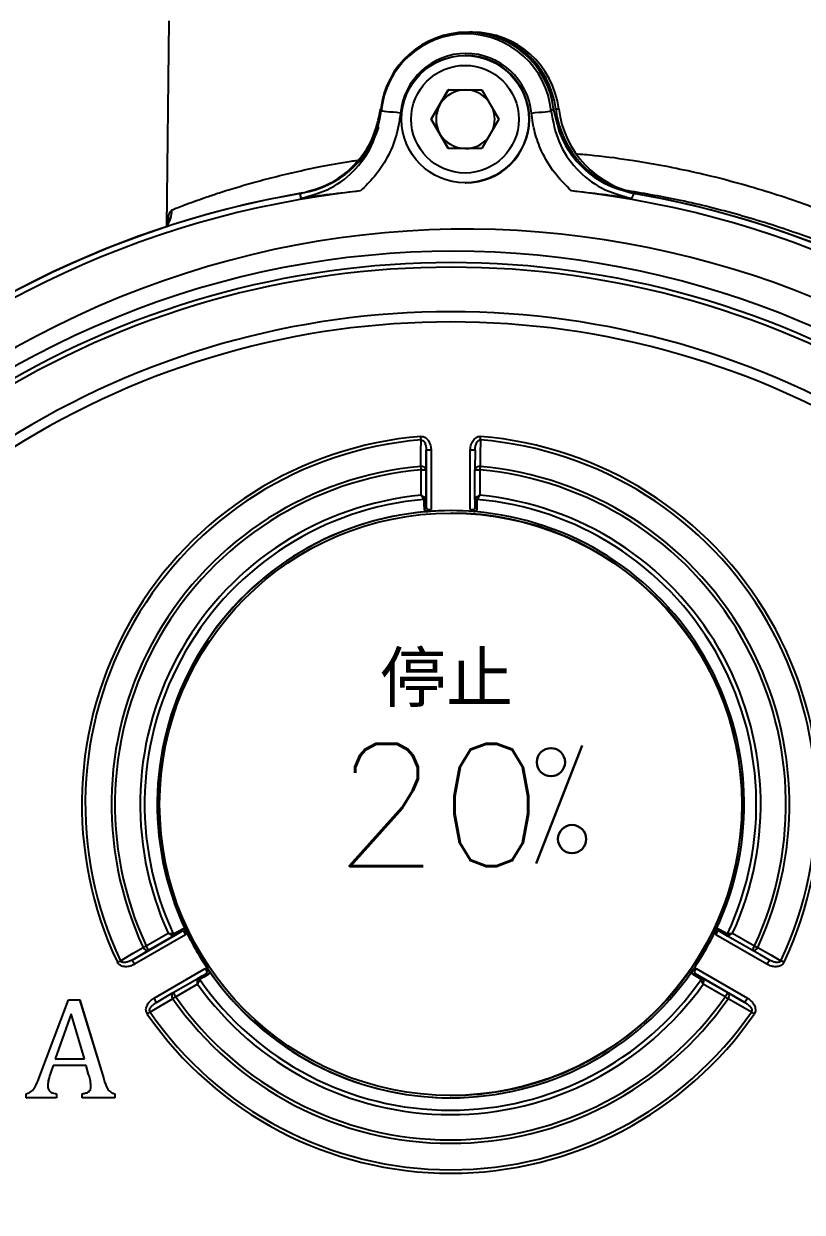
# Model space of a CAD drawing. Header units: millimetres. Extents: x 2312 to 3992, y 755 to 1943.
# Drawn here: x 2844.2 to 2915.8, y 1665 to 1774.3 of the extents above; entities that cross this region are included whole.
import ezdxf

# ---------------------------------------------------------------- set-up
doc = ezdxf.new("R2010")
doc.units = ezdxf.units.MM
doc.layers.add('DIM', color=4, linetype='Continuous', lineweight=13)
doc.layers.add('标注', color=3, linetype='Continuous', lineweight=13)
doc.styles.add('01', font='txt.shx')
doc.styles.add('SLDTEXTSTYLE1', font='txt.shx', dxfattribs={"width": 0.7, "bigfont": 'gbcbig.shx'})
doc.dimstyles.new('SLDDIMSTYLE12$0', dxfattribs={"dimtxt": 12, "dimasz": 10, "dimexe": 0, "dimexo": 0.0625, "dimgap": 0.875, "dimtad": 1, "dimdec": 1, "dimlfac": 1.8, "dimrnd": 1e-09, "dimzin": 12, "dimdsep": 46, "dimtxsty": 'SLDTEXTSTYLE1', "dimcen": 0.09, "dimdle": 8.16, "dimclrd": 3, "dimclre": 3, "dimadec": 0, "dimazin": 3, "dimtfac": 1, "dimtdec": 1, "dimtofl": 0, "dimtmove": 0, "dimatfit": 3, "dimfxl": 0, "dimfrac": 2, "dimtolj": 1, "dimlwd": 5, "dimlwe": 5, "dimarcsym": 0})

# ---------------------------------------------------------------- blocks, each defined once
blk = doc.blocks.new('*D45')
at = {"layer": 'Defpoints', "color": 0, "transparency": 16777216}
for p in [(2923.81, 1855.64), (2923.81, 1839.67), (2684.6, 1694.13)]:
    blk.add_point(p, dxfattribs=at)
at = {"layer": '标注', "color": 3, "lineweight": 5, "transparency": 16777216}
blk.add_line((2684.6, 1694.2), (2684.6, 1855.64), dxfattribs=at)
at = {"layer": '标注', "color": 3, "linetype": 'Continuous', "lineweight": 5, "transparency": 16777216}
for p, q in [((2694.6, 1855.64), (2913.81, 1855.64)), ((2923.81, 1839.74), (2923.81, 1855.64))]:
    blk.add_line(p, q, dxfattribs=at)
at = {"layer": '标注', "color": 3, "transparency": 16777216}
for points in [[(2694.6, 1857.31), (2694.6, 1853.97), (2684.6, 1855.64)], [(2913.81, 1857.31), (2913.81, 1853.97), (2923.81, 1855.64)]]:
    blk.add_solid(points, dxfattribs=at)
at = {"layer": '标注', "color": 0, "transparency": 16777216, "insert": (2804.2, 1867.94), "char_height": 10, "attachment_point": 5, "style": 'SLDTEXTSTYLE1'}
blk.add_mtext('\\A1;{\\H2.28571x;290}', dxfattribs=at)

msp = doc.modelspace()

# ---------------------------------------------------------------- linework, layer by layer
at = {"color": 7, "linetype": 'Continuous', "lineweight": 25}
for p, q in [((2857.517, 1774.599), (2857.311, 1755.652)), ((2885.457, 1773.54), (2885.179, 1773.54)), ((2884.848, 1771.389), (2884.785, 1771.389)), ((2881.65, 1765.539), (2883.208, 1768.239)), ((2882.465, 1766.889), (2883.244, 1768.239)), ((2883.208, 1768.239), (2886.326, 1768.239)), ((2883.244, 1768.239), (2883.208, 1768.239)), ((2883.244, 1768.239), (2884.803, 1768.239)), ((2884.803, 1768.239), (2886.326, 1768.239)), ((2886.326, 1768.239), (2887.885, 1765.539)), ((2881.685, 1765.539), (2882.465, 1766.889)), ((2893.111, 1766.487), (2893.389, 1766.486)), ((2893.389, 1766.486), (2893.329, 1766.506)), ((2883.208, 1762.839), (2881.65, 1765.539)), ((2881.685, 1765.539), (2881.65, 1765.539)), ((2882.465, 1764.189), (2881.685, 1765.539)), ((2887.885, 1765.539), (2886.326, 1762.839)), ((2883.244, 1762.839), (2882.465, 1764.189)), ((2886.326, 1762.839), (2883.208, 1762.839)), ((2884.767, 1759.689), (2884.829, 1759.689)), ((2900.756, 1758.69), (2900.479, 1758.691)), ((2881.199, 1729.842), (2881.199, 1735.093)), ((2881.654, 1735.093), (2881.654, 1729.662)), ((2885.253, 1729.662), (2885.253, 1735.093)), ((2885.699, 1735.106), (2885.681, 1733.291)), ((2880.727, 1730.959), (2880.727, 1733.287)), ((2881.181, 1733.287), (2881.181, 1730.684)), ((2885.681, 1730.684), (2885.681, 1733.287)), ((2886.127, 1733.287), (2886.127, 1730.959)), ((2885.682, 1730.686), (2885.684, 1730.654)), ((2883.532, 1729.316), (2883.496, 1729.316)), ((2885.702, 1729.812), (2885.696, 1729.808)), ((2854.135, 1688.214), (2858.682, 1690.839)), ((2908.186, 1690.854), (2908.192, 1690.857)), ((2859.068, 1690.54), (2854.364, 1687.824)), ((2855.452, 1689.507), (2857.467, 1690.671)), ((2857.935, 1690.418), (2855.681, 1689.117)), ((2912.543, 1687.824), (2907.839, 1690.54)), ((2908.904, 1690.435), (2908.93, 1690.418)), ((2911.181, 1689.117), (2908.927, 1690.418)), ((2909.386, 1690.671), (2911.401, 1689.507)), ((2856.164, 1684.706), (2860.868, 1687.422)), ((2857.931, 1685.22), (2860.185, 1686.521)), ((2860.211, 1686.533), (2860.183, 1686.519)), ((2860.96, 1686.962), (2860.959, 1686.954)), ((2910.513, 1684.317), (2905.966, 1686.942)), ((2906.039, 1687.422), (2910.743, 1684.706)), ((2906.678, 1686.521), (2908.931, 1685.22)), ((2860.167, 1685.994), (2858.152, 1684.83)), ((2908.702, 1684.83), (2906.686, 1685.994)), ((2845.572, 1677.328), (2848.288, 1684.555)), ((2848.288, 1684.555), (2849.319, 1684.555)), ((2849.319, 1684.555), (2851.533, 1677.276)), ((2849.319, 1684.555), (2849.323, 1684.555)), ((2849.323, 1684.555), (2851.538, 1677.276)), ((2848.543, 1683.278), (2847.075, 1679.122)), ((2848.545, 1683.271), (2847.079, 1679.122)), ((2849.766, 1679.122), (2848.543, 1683.278)), ((2847.075, 1679.122), (2849.766, 1679.122)), ((2846.888, 1678.505), (2846.67, 1677.895)), ((2846.67, 1677.895), (2846.674, 1677.895)), ((2846.892, 1678.505), (2846.674, 1677.895)), ((2849.919, 1678.505), (2846.888, 1678.505)), ((2846.888, 1678.505), (2846.892, 1678.505)), ((2849.919, 1678.505), (2846.892, 1678.505)), ((2850.146, 1677.694), (2849.919, 1678.505)), ((2846.386, 1676.674), (2846.391, 1676.674)), ((2851.533, 1677.276), (2851.538, 1677.276)), ((2844.412, 1675.541), (2844.412, 1675.912)), ((2847.193, 1675.541), (2844.412, 1675.541)), ((2844.412, 1675.541), (2844.417, 1675.541)), ((2847.197, 1675.541), (2844.417, 1675.541)), ((2847.193, 1675.912), (2847.193, 1675.541)), ((2847.193, 1675.912), (2847.197, 1675.912)), ((2847.193, 1675.541), (2847.197, 1675.541)), ((2847.197, 1675.912), (2847.197, 1675.541)), ((2849.562, 1675.541), (2849.562, 1675.912)), ((2852.562, 1675.541), (2849.562, 1675.541)), ((2849.562, 1675.541), (2849.566, 1675.541)), ((2852.566, 1675.541), (2849.566, 1675.541)), ((2852.562, 1675.912), (2852.562, 1675.541)), ((2852.562, 1675.912), (2852.566, 1675.912)), ((2852.562, 1675.541), (2852.566, 1675.541)), ((2852.566, 1675.912), (2852.566, 1675.541)), ((2883.411, 1675.766), (2883.447, 1675.766))]:
    msp.add_line(p, q, dxfattribs=at)
at = {"color": 7, "linetype": 'Continuous', "lineweight": 25, "flags": 128}
for points in [[(2878.841, 1766.108), (2878.495, 1766.141), (2878.163, 1766.172), (2877.858, 1766.201), (2877.59, 1766.227), (2877.369, 1766.248), (2877.205, 1766.264), (2877.103, 1766.274), (2877.066, 1766.277)], [(2890.874, 1766.108), (2891.22, 1766.141), (2891.554, 1766.172), (2891.863, 1766.201), (2892.135, 1766.227), (2892.361, 1766.248), (2892.532, 1766.264), (2892.64, 1766.274), (2892.684, 1766.277)], [(2880.7, 1733.603), (2880.715, 1734.973), (2880.727, 1736.049)], [(2886.178, 1736.049), (2886.165, 1734.679), (2886.156, 1733.603)], [(2881.199, 1735.093), (2881.189, 1734.081), (2881.181, 1733.287)], [(2881.654, 1735.093), (2881.566, 1735.093), (2881.481, 1735.093), (2881.403, 1735.093), (2881.334, 1735.093), (2881.277, 1735.093), (2881.235, 1735.093), (2881.209, 1735.093), (2881.199, 1735.093)], [(2885.699, 1735.093), (2885.691, 1735.093), (2885.666, 1735.093), (2885.626, 1735.093), (2885.57, 1735.093), (2885.503, 1735.093), (2885.425, 1735.093), (2885.341, 1735.093), (2885.253, 1735.093)], [(2880.727, 1733.287), (2880.815, 1733.287), (2880.899, 1733.287), (2880.978, 1733.287), (2881.046, 1733.287), (2881.103, 1733.287), (2881.145, 1733.287), (2881.172, 1733.287), (2881.181, 1733.287)], [(2885.681, 1733.287), (2885.689, 1733.287), (2885.714, 1733.287), (2885.754, 1733.287), (2885.81, 1733.287), (2885.877, 1733.287), (2885.955, 1733.287), (2886.039, 1733.287), (2886.127, 1733.287)], [(2881.033, 1729.679), (2881.023, 1730.151), (2881.015, 1730.522)], [(2881.181, 1730.684), (2881.191, 1730.212), (2881.199, 1729.842)], [(2885.699, 1729.842), (2885.689, 1730.314), (2885.681, 1730.684)], [(2885.846, 1730.522), (2885.856, 1730.05), (2885.864, 1729.679)], [(2858.682, 1690.839), (2858.264, 1690.604), (2857.935, 1690.418)], [(2857.992, 1690.643), (2858.41, 1690.879), (2858.739, 1691.064)], [(2908.157, 1691.064), (2908.556, 1690.828), (2908.869, 1690.643)], [(2908.927, 1690.418), (2908.529, 1690.654), (2908.216, 1690.839)], [(2853.072, 1688.148), (2854.244, 1688.834), (2855.165, 1689.372)], [(2855.681, 1689.117), (2854.815, 1688.611), (2854.135, 1688.214)], [(2912.763, 1688.214), (2911.877, 1688.72), (2911.181, 1689.117)], [(2911.691, 1689.372), (2912.89, 1688.687), (2913.832, 1688.148)], [(2860.185, 1686.521), (2860.603, 1686.757), (2860.932, 1686.942)], [(2861.155, 1686.88), (2860.736, 1686.644), (2860.408, 1686.459)], [(2906.453, 1686.459), (2906.055, 1686.695), (2905.742, 1686.88)], [(2905.966, 1686.942), (2906.364, 1686.706), (2906.678, 1686.521)], [(2857.892, 1684.648), (2856.72, 1683.964), (2855.798, 1683.427)], [(2856.385, 1684.317), (2857.251, 1684.823), (2857.931, 1685.22)], [(2908.931, 1685.22), (2909.817, 1684.714), (2910.513, 1684.317)], [(2911.106, 1683.427), (2909.906, 1684.111), (2908.963, 1684.648)]]:
    msp.add_lwpolyline(points, dxfattribs=at)
at = {"color": 7, "linetype": 'Continuous', "lineweight": 25}
for centre, radius in [((2884.776, 1765.539), 5.85), ((2884.767, 1765.539), 4.95), ((2883.453, 1702.541), 26.775)]:
    msp.add_circle(centre, radius, dxfattribs=at)
for centre, radius, start, end in [((2884.965, 1765.539), 8.001, 6.9144, 173.08562), ((2884.875, 1765.539), 7.843, 5.40028, 174.59974), ((2885.167, 1765.539), 8.001, 6.80291, 89.90788), ((2885.444, 1765.538), 8.001, 6.80291, 89.90788), ((2884.857, 1765.539), 6.044, 5.40013, 174.59988), ((2884.838, 1765.539), 5.85, 269.91095, 89.90683), ((2884.803, 1765.539), 2.7, 90.00054, 150.00192), ((2884.803, 1765.539), 2.7, 38.6819, 89.99958), ((2884.803, 1765.539), 2.7, 150.00138, 209.99862), ((2884.803, 1765.539), 2.7, 338.69267, 21.31532), ((2902.048, 1767.553), 9, 186.80338, 259.96074), ((2902.325, 1767.552), 9, 186.80338, 259.96074), ((2868.295, 1767.625), 9, 279.79389, 341.79081), ((2884.803, 1765.539), 2.7, 209.99808, 269.99947), ((2884.803, 1765.539), 2.7, 270.00031, 321.31024), ((2884.86, 1671.041), 88.439, 96.305, 173.69783), ((2884.967, 1671.041), 89.012, 99.79419, 169.96366), ((2884.965, 1671.045), 89.001, 99.91523, 130.90346), ((2884.855, 1671.041), 88.439, 6.30217, 83.69501), ((2884.964, 1671.045), 89.001, 49.09654, 80.0848), ((2884.962, 1671.041), 89.012, 9.79137, 79.96082), ((2855.119, 1757.216), 2.693, 324.09353, 359.76953), ((2884.857, 1671.042), 84.364, 293.33387, 288.10146), ((2883.699, 1671.044), 82.329, 297.88303, 286.45354), ((2883.505, 1671.044), 81.303, 353.64683, 186.35318), ((2883.496, 1671.044), 80.884, 353.64681, 186.3532), ((2883.457, 1671.044), 76.784, 353.328, 186.67202), ((2883.453, 1671.044), 75.854, 353.328, 186.67202), ((2883.455, 1702.541), 33.936, 94.65301, 205.34943), ((2883.454, 1702.541), 33.618, 94.6531, 205.34935), ((2846.801, 1733.589), 34.015, 4.1475, 4.6833), ((2852.24, 1739.109), 34.076, 354.84693, 355.38214), ((2883.451, 1702.541), 33.618, 334.65045, 85.3471), ((2883.452, 1702.541), 33.936, 334.65055, 85.347), ((2883.429, 1702.541), 31.182, 95.02094, 204.9815), ((2880.776, 1733.195), 0.415, 12.71055, 100.51621), ((2914.626, 1736.283), 34.031, 184.51577, 185.05131), ((2886.079, 1733.205), 0.406, 79.11226, 168.35959), ((2920.094, 1730.323), 34.097, 174.4792, 175.01409), ((2883.427, 1702.541), 31.182, 335.01867, 84.97888), ((2883.428, 1702.541), 30.864, 95.02103, 204.98142), ((2883.425, 1702.541), 30.864, 335.01857, 84.97898), ((2883.428, 1702.541), 28.546, 95.42972, 204.57273), ((2883.43, 1702.541), 28.138, 94.97932, 205.02313), ((2880.934, 1730.772), 0.206, 285.22183, 349.75803), ((2881.01, 1730.693), 0.172, 271.53313, 357.01054), ((2885.85, 1730.691), 0.17, 182.38247, 268.55209), ((2885.923, 1730.771), 0.205, 189.96519, 255.05495), ((2883.428, 1702.541), 28.138, 334.97686, 85.02069), ((2883.425, 1702.541), 28.546, 335.42726, 84.57029), ((2883.455, 1702.541), 27, 94.73156, 205.27089), ((2883.481, 1702.541), 27, 90.00224, 269.90665), ((2881.028, 1729.851), 0.171, 271.66036, 357.01787), ((2883.453, 1702.544), 26.997, 85.27054, 94.72947), ((2883.489, 1702.542), 26.774, 359.9984, 89.90766), ((2883.452, 1702.541), 27, 334.7291, 85.26845), ((2885.868, 1729.849), 0.17, 182.37472, 268.4239), ((2883.489, 1702.54), 26.774, 269.91033, 0.00139), ((2858.589, 1690.983), 0.171, 302.95002, 28.47655), ((2883.455, 1702.541), 27, 205.26966, 214.72789), ((2883.452, 1702.541), 27, 325.27211, 334.73034), ((2908.307, 1690.983), 0.17, 151.71336, 237.58317), ((2857.734, 1690.587), 0.207, 310.28589, 14.73869), ((2857.842, 1690.562), 0.171, 302.95777, 28.60363), ((2909.019, 1690.562), 0.17, 151.58505, 237.57583), ((2909.122, 1690.586), 0.205, 164.90321, 230.0722), ((2888.862, 1617.754), 79.15, 114.96791, 115.19738), ((2855.554, 1689.511), 0.413, 199.51463, 287.87969), ((2867.052, 1696.075), 13.33, 209.51693, 211.46086), ((2922.454, 1682.996), 12.828, 149.49708, 151.49722), ((2911.305, 1689.506), 0.408, 252.2435, 340.92493), ((2945.858, 1763.413), 81.544, 245.00435, 245.22876), ((2819.373, 1758.584), 78.083, 295.33577, 295.56838), ((2842.764, 1681.256), 13.33, 29.51693, 31.46086), ((2901.49, 1694.335), 12.828, 329.49708, 331.49722), ((2879.668, 1615.335), 80.429, 64.63612, 64.86363), ((2860.229, 1686.265), 0.206, 45.12004, 109.85581), ((2860.263, 1686.37), 0.17, 31.34968, 117.35039), ((2883.429, 1702.539), 28.136, 214.97494, 325.02507), ((2861.01, 1686.792), 0.17, 31.47725, 117.35836), ((2883.453, 1702.539), 26.998, 214.72711, 325.2729), ((2905.887, 1686.79), 0.171, 62.71589, 148.24854), ((2906.599, 1686.369), 0.171, 62.72302, 148.37638), ((2906.629, 1686.266), 0.205, 70.06286, 134.96131), ((2883.427, 1702.539), 28.544, 215.42535, 324.57466), ((2845.092, 1678.184), 12.85, 28.50544, 30.50205), ((2858.203, 1684.914), 0.409, 131.58716, 220.66525), ((2891.64, 1637.005), 58.384, 125.00057, 125.31177), ((2883.428, 1702.539), 31.179, 215.01663, 324.98338), ((2869.223, 1691.353), 12.85, 208.50544, 210.50205), ((2883.427, 1702.539), 30.861, 215.01665, 324.98336), ((2920.28, 1678.276), 13.305, 148.53637, 150.48401), ((2943.08, 1733.858), 59.879, 234.96175, 235.26723), ((2908.651, 1684.917), 0.413, 319.26681, 47.21958), ((2899.165, 1691.261), 13.305, 328.53637, 330.48401), ((2822.052, 1731.727), 58.921, 304.6327, 304.94106), ((2883.453, 1702.539), 33.934, 214.64857, 325.35145), ((2883.452, 1702.539), 33.616, 214.64859, 325.35142), ((2876.989, 1633.538), 60.439, 55.32996, 55.63262)]:
    msp.add_arc(centre, radius, start, end, dxfattribs=at)
for points, knots in [([(2869.64, 1758.716), (2870.569, 1758.97), (2872.425, 1759.475), (2874.714, 1761.292), (2876.408, 1763.676), (2876.817, 1765.559), (2877.022, 1766.502)], [0, 0, 0, 0, 0.2500466, 0.4994486, 0.7493959, 1, 1, 1, 1]), ([(2869.657, 1758.252), (2870.604, 1758.512), (2872.499, 1759.033), (2874.823, 1760.913), (2876.513, 1763.38), (2876.882, 1765.312), (2877.066, 1766.277)], [0, 0, 0, 0, 0.24969289, 0.49994, 0.7499529, 1, 1, 1, 1]), ([(2877.022, 1766.502), (2877.03, 1766.46), (2877.044, 1766.384), (2877.06, 1766.31), (2877.066, 1766.277)], [0, 0, 0, 0, 0.56, 1, 1, 1, 1]), ([(2892.684, 1766.277), (2892.726, 1766.319), (2892.801, 1766.393), (2892.875, 1766.469), (2892.907, 1766.502)], [0, 0, 0, 0, 0.56, 1, 1, 1, 1]), ([(2892.684, 1766.277), (2892.868, 1765.312), (2893.237, 1763.38), (2894.926, 1760.913), (2897.249, 1759.033), (2899.145, 1758.512), (2900.091, 1758.252)], [0, 0, 0, 0, 0.2500471, 0.50006, 0.7503071, 1, 1, 1, 1]), ([(2892.907, 1766.502), (2893.111, 1765.561), (2893.518, 1763.682), (2895.209, 1761.298), (2897.499, 1759.479), (2899.358, 1758.971), (2900.289, 1758.716)], [0, 0, 0, 0, 0.2500652, 0.4994456, 0.7493864, 1, 1, 1, 1]), ([(2878.841, 1766.108), (2878.72, 1765.343), (2878.479, 1763.818), (2877.577, 1761.851), (2876.466, 1760.203), (2875.588, 1759.365), (2875.147, 1758.945)], [0, 0, 0, 0, 0.2806316, 0.559596, 0.7791291, 1, 1, 1, 1]), ([(2894.567, 1758.945), (2894.014, 1759.487), (2892.911, 1760.567), (2891.833, 1762.443), (2891.134, 1764.304), (2890.961, 1765.506), (2890.874, 1766.108)], [0, 0, 0, 0, 0.2806173, 0.559574, 0.7791194, 1, 1, 1, 1]), ([(2894.896, 1762.373), (2895.487, 1762.325), (2897.255, 1762.179), (2900.951, 1761.669), (2905.978, 1760.728), (2911.715, 1759.214), (2917.417, 1757.315), (2921.115, 1755.705), (2922.966, 1754.899)], [0, 0, 0, 0, 0.0657032, 0.1964248, 0.3986109, 0.5992351, 0.7993462, 1, 1, 1, 1]), ([(2857.812, 1757.205), (2857.96, 1757.265), (2858.262, 1757.388), (2858.939, 1757.649), (2859.775, 1757.957), (2860.752, 1758.303), (2861.877, 1758.686), (2863.253, 1759.124), (2864.94, 1759.623), (2866.905, 1760.151), (2869.075, 1760.685), (2871.533, 1761.197), (2873.471, 1761.563), (2874.677, 1761.733), (2874.87, 1761.76)], [0, 0, 0, 0, 0.0791491, 0.16153129, 0.24716715, 0.32522974, 0.40092453, 0.48683269, 0.58295547, 0.6800906, 0.77701683, 0.87374561, 0.9798023, 1, 1, 1, 1]), ([(2869.657, 1758.252), (2869.653, 1758.338), (2869.646, 1758.493), (2869.642, 1758.648), (2869.64, 1758.716)], [0, 0, 0, 0, 0.55999999, 1, 1, 1, 1]), ([(2875.147, 1758.945), (2874.188, 1758.837), (2872.258, 1758.62), (2870.527, 1758.375), (2869.657, 1758.252)], [0, 0, 0, 0, 0.49755734, 1, 1, 1, 1]), ([(2900.091, 1758.252), (2899.213, 1758.375), (2897.464, 1758.62), (2895.53, 1758.837), (2894.567, 1758.945)], [0, 0, 0, 0, 0.5024427, 1, 1, 1, 1]), ([(2952.565, 1730.06), (2951.766, 1730.937), (2950.199, 1732.657), (2947.754, 1735.088), (2945.313, 1737.35), (2942.878, 1739.444), (2940.084, 1741.682), (2936.894, 1744.024), (2933.276, 1746.418), (2929.643, 1748.579), (2925.419, 1750.833), (2920.569, 1753.077), (2915.087, 1755.186), (2909.645, 1756.875), (2904.42, 1758.169), (2901.072, 1758.73), (2899.481, 1758.997)], [0, 0, 0, 0, 0.0594736, 0.1166448, 0.1715352, 0.224169, 0.2745739, 0.346546, 0.4161808, 0.4835996, 0.548936, 0.644489, 0.7375495, 0.8287049, 0.91858, 1, 1, 1, 1]), ([(2899.937, 1758.839), (2900.172, 1758.798), (2900.674, 1758.71), (2900.728, 1758.697), (2900.756, 1758.69)], [0, 0, 0, 0, 0.4683173, 1, 1, 1, 1]), ([(2900.289, 1758.716), (2900.253, 1758.63), (2900.188, 1758.474), (2900.121, 1758.32), (2900.091, 1758.252)], [0, 0, 0, 0, 0.56, 1, 1, 1, 1]), ([(2857.425, 1755.911), (2857.447, 1756.16), (2857.517, 1756.936), (2857.692, 1757.096), (2857.812, 1757.205)], [0, 0, 0, 0, 0.3201018, 1, 1, 1, 1]), ([(2880.702, 1736.366), (2880.776, 1736.364), (2880.926, 1736.361), (2881.198, 1736.23), (2881.45, 1735.949), (2881.623, 1735.535), (2881.643, 1735.24), (2881.654, 1735.093)], [0, 0, 0, 0, 0.1253862, 0.2510607, 0.5003133, 0.7501156, 1, 1, 1, 1]), ([(2880.727, 1736.049), (2880.746, 1736.05), (2880.784, 1736.051), (2880.86, 1736.028), (2880.946, 1735.965), (2881.028, 1735.857), (2881.117, 1735.676), (2881.186, 1735.418), (2881.195, 1735.203), (2881.199, 1735.093)], [0, 0, 0, 0, 0.0469095, 0.0936327, 0.1947106, 0.3110168, 0.4391204, 0.7135016, 1, 1, 1, 1]), ([(2885.253, 1735.093), (2885.264, 1735.241), (2885.285, 1735.535), (2885.457, 1735.95), (2885.71, 1736.231), (2885.982, 1736.361), (2886.131, 1736.364), (2886.205, 1736.366)], [0, 0, 0, 0, 0.2502314, 0.5000296, 0.7491734, 0.874662, 1, 1, 1, 1]), ([(2885.729, 1735.427), (2885.751, 1735.528), (2885.785, 1735.678), (2885.876, 1735.857), (2885.958, 1735.965), (2886.045, 1736.028), (2886.121, 1736.051), (2886.159, 1736.05), (2886.178, 1736.049)], [0, 0, 0, 0, 0.3805855, 0.5613889, 0.725491, 0.8680609, 0.9339231, 1, 1, 1, 1]), ([(2885.699, 1735.093), (2885.698, 1735.204), (2885.697, 1735.317), (2885.728, 1735.425), (2885.729, 1735.427)], [0, 0, 0, 0, 0.9834187, 1, 1, 1, 1]), ([(2880.727, 1730.959), (2880.775, 1730.933), (2880.858, 1730.888), (2880.974, 1730.824), (2881.07, 1730.772), (2881.116, 1730.747), (2881.137, 1730.736)], [0, 0, 0, 0, 0.2946467, 0.5012456, 0.7664226, 1, 1, 1, 1]), ([(2880.988, 1730.573), (2880.975, 1730.593), (2880.945, 1730.635), (2880.884, 1730.726), (2880.81, 1730.835), (2880.758, 1730.913), (2880.727, 1730.959)], [0, 0, 0, 0, 0.2332838, 0.4987609, 0.703468, 1, 1, 1, 1]), ([(2881.015, 1730.522), (2881.013, 1730.532), (2881.01, 1730.55), (2880.995, 1730.566), (2880.988, 1730.573)], [0, 0, 0, 0, 0.5593038, 1, 1, 1, 1]), ([(2881.137, 1730.736), (2881.149, 1730.728), (2881.174, 1730.712), (2881.179, 1730.694), (2881.181, 1730.684)], [0, 0, 0, 0, 0.4553313, 1, 1, 1, 1]), ([(2885.681, 1730.684), (2885.683, 1730.694), (2885.686, 1730.712), (2885.71, 1730.728), (2885.721, 1730.736)], [0, 0, 0, 0, 0.5446687, 1, 1, 1, 1]), ([(2885.721, 1730.736), (2885.742, 1730.747), (2885.786, 1730.772), (2885.881, 1730.824), (2885.996, 1730.888), (2886.078, 1730.933), (2886.127, 1730.959)], [0, 0, 0, 0, 0.2335598, 0.4987543, 0.7053199, 1, 1, 1, 1]), ([(2885.87, 1730.573), (2885.862, 1730.564), (2885.848, 1730.548), (2885.847, 1730.53), (2885.846, 1730.522)], [0, 0, 0, 0, 0.55918828, 1, 1, 1, 1]), ([(2886.127, 1730.959), (2886.096, 1730.913), (2886.044, 1730.835), (2885.97, 1730.726), (2885.911, 1730.635), (2885.883, 1730.593), (2885.87, 1730.573)], [0, 0, 0, 0, 0.2964987, 0.501239, 0.7666988, 1, 1, 1, 1]), ([(2881.29, 1729.464), (2881.251, 1729.476), (2881.174, 1729.501), (2881.095, 1729.554), (2881.043, 1729.613), (2881.036, 1729.657), (2881.033, 1729.679)], [0, 0, 0, 0, 0.2466328, 0.5004014, 0.7469414, 1, 1, 1, 1]), ([(2881.199, 1729.842), (2881.207, 1729.801), (2881.22, 1729.739), (2881.292, 1729.67), (2881.345, 1729.645), (2881.37, 1729.632)], [0, 0, 0, 0, 0.4990701, 0.7628027, 1, 1, 1, 1]), ([(2881.228, 1729.449), (2881.264, 1729.456), (2881.344, 1729.469), (2881.489, 1729.542), (2881.589, 1729.614), (2881.654, 1729.662)], [0, 0, 0, 0, 0.2307502, 0.499775, 1, 1, 1, 1]), ([(2881.228, 1729.449), (2881.241, 1729.451), (2881.259, 1729.453), (2881.279, 1729.459), (2881.286, 1729.462), (2881.29, 1729.464)], [0, 0, 0, 0, 0.5590981, 0.7786873, 1, 1, 1, 1]), ([(2881.37, 1729.632), (2881.369, 1729.627), (2881.368, 1729.61), (2881.362, 1729.575), (2881.346, 1729.531), (2881.321, 1729.489), (2881.3, 1729.472), (2881.29, 1729.464)], [0, 0, 0, 0, 0.079312, 0.2297463, 0.5053173, 0.7488094, 1, 1, 1, 1]), ([(2885.253, 1729.662), (2885.286, 1729.638), (2885.351, 1729.59), (2885.455, 1729.523), (2885.564, 1729.469), (2885.643, 1729.456), (2885.679, 1729.449)], [0, 0, 0, 0, 0.2502989, 0.5003561, 0.7702956, 1, 1, 1, 1]), ([(2885.535, 1729.632), (2885.56, 1729.645), (2885.611, 1729.67), (2885.681, 1729.739), (2885.692, 1729.801), (2885.699, 1729.842)], [0, 0, 0, 0, 0.2371779, 0.5009298, 1, 1, 1, 1]), ([(2885.535, 1729.632), (2885.538, 1729.612), (2885.542, 1729.576), (2885.561, 1729.528), (2885.585, 1729.489), (2885.606, 1729.473), (2885.617, 1729.464)], [0, 0, 0, 0, 0.2846567, 0.5003173, 0.7484157, 1, 1, 1, 1]), ([(2885.864, 1729.679), (2885.861, 1729.657), (2885.856, 1729.613), (2885.807, 1729.554), (2885.731, 1729.501), (2885.654, 1729.476), (2885.617, 1729.464)], [0, 0, 0, 0, 0.2530046, 0.4995959, 0.7533172, 1, 1, 1, 1]), ([(2885.617, 1729.464), (2885.62, 1729.462), (2885.627, 1729.459), (2885.648, 1729.453), (2885.667, 1729.451), (2885.679, 1729.449)], [0, 0, 0, 0, 0.2172611, 0.4477367, 1, 1, 1, 1]), ([(2858.951, 1690.799), (2858.927, 1690.815), (2858.879, 1690.847), (2858.783, 1690.874), (2858.722, 1690.853), (2858.682, 1690.839)], [0, 0, 0, 0, 0.2371779, 0.5009298, 1, 1, 1, 1]), ([(2858.739, 1691.064), (2858.761, 1691.073), (2858.802, 1691.089), (2858.881, 1691.075), (2858.966, 1691.034), (2859.027, 1690.98), (2859.057, 1690.953)], [0, 0, 0, 0, 0.2530046, 0.4995959, 0.7533172, 1, 1, 1, 1]), ([(2859.057, 1690.953), (2859.055, 1690.94), (2859.051, 1690.914), (2859.027, 1690.87), (2858.996, 1690.835), (2858.968, 1690.812), (2858.955, 1690.803), (2858.951, 1690.799)], [0, 0, 0, 0, 0.25132341, 0.49403533, 0.77561655, 0.91955333, 1, 1, 1, 1]), ([(2859.057, 1690.953), (2859.056, 1690.957), (2859.056, 1690.965), (2859.051, 1690.986), (2859.044, 1691.003), (2859.039, 1691.015)], [0, 0, 0, 0, 0.2172611, 0.4477367, 1, 1, 1, 1]), ([(2859.068, 1690.54), (2859.072, 1690.58), (2859.081, 1690.66), (2859.087, 1690.783), (2859.079, 1690.905), (2859.051, 1690.98), (2859.039, 1691.015)], [0, 0, 0, 0, 0.2502989, 0.5003561, 0.7702956, 1, 1, 1, 1]), ([(2907.868, 1691.015), (2907.856, 1690.98), (2907.828, 1690.904), (2907.818, 1690.742), (2907.831, 1690.62), (2907.839, 1690.54)], [0, 0, 0, 0, 0.2307502, 0.499775, 1, 1, 1, 1]), ([(2907.85, 1690.953), (2907.879, 1690.98), (2907.938, 1691.034), (2908.021, 1691.075), (2908.097, 1691.089), (2908.137, 1691.073), (2908.157, 1691.064)], [0, 0, 0, 0, 0.2466328, 0.5004014, 0.7469414, 1, 1, 1, 1]), ([(2907.868, 1691.015), (2907.863, 1691.003), (2907.856, 1690.986), (2907.851, 1690.965), (2907.85, 1690.957), (2907.85, 1690.953)], [0, 0, 0, 0, 0.5590981, 0.7786873, 1, 1, 1, 1]), ([(2907.954, 1690.799), (2907.95, 1690.803), (2907.936, 1690.812), (2907.909, 1690.835), (2907.878, 1690.871), (2907.855, 1690.914), (2907.852, 1690.94), (2907.85, 1690.953)], [0, 0, 0, 0, 0.079312, 0.2297463, 0.5053173, 0.7488094, 1, 1, 1, 1]), ([(2908.216, 1690.839), (2908.177, 1690.853), (2908.118, 1690.874), (2908.025, 1690.847), (2907.977, 1690.815), (2907.954, 1690.799)], [0, 0, 0, 0, 0.4990701, 0.7628027, 1, 1, 1, 1]), ([(2857.467, 1690.671), (2857.523, 1690.667), (2857.616, 1690.661), (2857.748, 1690.651), (2857.858, 1690.644), (2857.91, 1690.641), (2857.934, 1690.639)], [0, 0, 0, 0, 0.2964987, 0.501239, 0.7666988, 1, 1, 1, 1]), ([(2857.867, 1690.429), (2857.847, 1690.441), (2857.802, 1690.468), (2857.708, 1690.525), (2857.594, 1690.593), (2857.514, 1690.642), (2857.467, 1690.671)], [0, 0, 0, 0, 0.2335598, 0.4987543, 0.7053199, 1, 1, 1, 1]), ([(2857.935, 1690.418), (2857.925, 1690.415), (2857.906, 1690.409), (2857.88, 1690.423), (2857.867, 1690.429)], [0, 0, 0, 0, 0.5446687, 1, 1, 1, 1]), ([(2857.934, 1690.639), (2857.946, 1690.637), (2857.967, 1690.633), (2857.984, 1690.64), (2857.992, 1690.643)], [0, 0, 0, 0, 0.5591883, 1, 1, 1, 1]), ([(2908.869, 1690.643), (2908.878, 1690.639), (2908.895, 1690.632), (2908.916, 1690.637), (2908.925, 1690.639)], [0, 0, 0, 0, 0.5593038, 1, 1, 1, 1]), ([(2908.925, 1690.639), (2908.948, 1690.641), (2908.998, 1690.644), (2909.106, 1690.651), (2909.237, 1690.661), (2909.331, 1690.667), (2909.386, 1690.671)], [0, 0, 0, 0, 0.2332838, 0.4987609, 0.703468, 1, 1, 1, 1]), ([(2908.991, 1690.429), (2908.979, 1690.423), (2908.954, 1690.409), (2908.937, 1690.415), (2908.927, 1690.418)], [0, 0, 0, 0, 0.45533127, 1, 1, 1, 1]), ([(2909.386, 1690.671), (2909.339, 1690.642), (2909.259, 1690.593), (2909.147, 1690.525), (2909.054, 1690.468), (2909.011, 1690.441), (2908.991, 1690.429)], [0, 0, 0, 0, 0.2946467, 0.5012456, 0.7664226, 1, 1, 1, 1]), ([(2854.364, 1687.824), (2854.231, 1687.759), (2853.966, 1687.63), (2853.52, 1687.572), (2853.151, 1687.651), (2852.902, 1687.821), (2852.825, 1687.948), (2852.786, 1688.012)], [0, 0, 0, 0, 0.2502314, 0.5000296, 0.7491734, 0.874662, 1, 1, 1, 1]), ([(2854.135, 1688.214), (2854.038, 1688.163), (2853.847, 1688.064), (2853.589, 1687.995), (2853.389, 1687.983), (2853.255, 1688), (2853.157, 1688.043), (2853.099, 1688.097), (2853.081, 1688.131), (2853.072, 1688.148)], [0, 0, 0, 0, 0.2865456, 0.5610687, 0.6891901, 0.8054766, 0.906505, 0.9531764, 1, 1, 1, 1]), ([(2914.121, 1688.012), (2914.082, 1687.948), (2914.005, 1687.821), (2913.756, 1687.65), (2913.386, 1687.572), (2912.941, 1687.63), (2912.675, 1687.759), (2912.543, 1687.824)], [0, 0, 0, 0, 0.1253862, 0.2510607, 0.5003133, 0.7501156, 1, 1, 1, 1]), ([(2913.065, 1688.072), (2913.064, 1688.073), (2912.956, 1688.1), (2912.859, 1688.157), (2912.763, 1688.214)], [0, 0, 0, 0, 0.008253, 1, 1, 1, 1]), ([(2913.832, 1688.148), (2913.823, 1688.131), (2913.806, 1688.097), (2913.747, 1688.043), (2913.649, 1688), (2913.514, 1687.983), (2913.313, 1687.994), (2913.165, 1688.041), (2913.065, 1688.072)], [0, 0, 0, 0, 0.06596596, 0.13166983, 0.2738094, 0.43736343, 0.61750757, 1, 1, 1, 1]), ([(2860.159, 1686.459), (2860.16, 1686.472), (2860.162, 1686.502), (2860.177, 1686.514), (2860.185, 1686.521)], [0, 0, 0, 0, 0.4553313, 1, 1, 1, 1]), ([(2860.167, 1685.994), (2860.166, 1686.049), (2860.163, 1686.143), (2860.162, 1686.275), (2860.16, 1686.384), (2860.16, 1686.435), (2860.159, 1686.459)], [0, 0, 0, 0, 0.29464669, 0.5012456, 0.76642263, 1, 1, 1, 1]), ([(2860.375, 1686.411), (2860.364, 1686.39), (2860.341, 1686.344), (2860.291, 1686.247), (2860.233, 1686.128), (2860.192, 1686.044), (2860.167, 1685.994)], [0, 0, 0, 0, 0.2332838, 0.4987609, 0.703468, 1, 1, 1, 1]), ([(2860.408, 1686.459), (2860.399, 1686.452), (2860.384, 1686.441), (2860.378, 1686.42), (2860.375, 1686.411)], [0, 0, 0, 0, 0.5593038, 1, 1, 1, 1]), ([(2861.265, 1687.159), (2861.241, 1687.188), (2861.189, 1687.25), (2861.054, 1687.34), (2860.941, 1687.39), (2860.868, 1687.422)], [0, 0, 0, 0, 0.2307502, 0.499775, 1, 1, 1, 1]), ([(2860.932, 1686.942), (2860.964, 1686.969), (2861.013, 1687.011), (2861.038, 1687.106), (2861.035, 1687.164), (2861.033, 1687.192)], [0, 0, 0, 0, 0.4990701, 0.7628027, 1, 1, 1, 1]), ([(2861.22, 1687.206), (2861.208, 1687.211), (2861.183, 1687.221), (2861.136, 1687.222), (2861.086, 1687.214), (2861.052, 1687.2), (2861.033, 1687.192)], [0, 0, 0, 0, 0.2515597, 0.4996828, 0.715314, 1, 1, 1, 1]), ([(2861.22, 1687.206), (2861.228, 1687.167), (2861.245, 1687.088), (2861.236, 1686.995), (2861.209, 1686.921), (2861.173, 1686.894), (2861.155, 1686.88)], [0, 0, 0, 0, 0.2466328, 0.5004014, 0.7469414, 1, 1, 1, 1]), ([(2861.265, 1687.159), (2861.257, 1687.17), (2861.246, 1687.185), (2861.23, 1687.2), (2861.224, 1687.204), (2861.22, 1687.206)], [0, 0, 0, 0, 0.5590981, 0.7786873, 1, 1, 1, 1]), ([(2906.039, 1687.422), (2906.002, 1687.406), (2905.929, 1687.374), (2905.819, 1687.317), (2905.718, 1687.25), (2905.666, 1687.188), (2905.642, 1687.159)], [0, 0, 0, 0, 0.2502989, 0.5003561, 0.7702956, 1, 1, 1, 1]), ([(2905.686, 1687.206), (2905.683, 1687.204), (2905.676, 1687.2), (2905.661, 1687.185), (2905.65, 1687.17), (2905.642, 1687.159)], [0, 0, 0, 0, 0.2172611, 0.4477367, 1, 1, 1, 1]), ([(2905.742, 1686.88), (2905.724, 1686.894), (2905.69, 1686.921), (2905.666, 1686.995), (2905.66, 1687.088), (2905.678, 1687.167), (2905.686, 1687.206)], [0, 0, 0, 0, 0.2530046, 0.4995959, 0.7533172, 1, 1, 1, 1]), ([(2905.872, 1687.192), (2905.853, 1687.2), (2905.819, 1687.214), (2905.769, 1687.222), (2905.723, 1687.221), (2905.699, 1687.211), (2905.686, 1687.206)], [0, 0, 0, 0, 0.2846567, 0.5003173, 0.7484157, 1, 1, 1, 1]), ([(2905.872, 1687.192), (2905.87, 1687.164), (2905.865, 1687.106), (2905.888, 1687.011), (2905.935, 1686.969), (2905.966, 1686.942)], [0, 0, 0, 0, 0.2371779, 0.5009298, 1, 1, 1, 1]), ([(2906.484, 1686.411), (2906.48, 1686.423), (2906.474, 1686.443), (2906.459, 1686.454), (2906.453, 1686.459)], [0, 0, 0, 0, 0.5591883, 1, 1, 1, 1]), ([(2906.686, 1685.994), (2906.662, 1686.044), (2906.62, 1686.128), (2906.563, 1686.247), (2906.516, 1686.344), (2906.494, 1686.39), (2906.484, 1686.411)], [0, 0, 0, 0, 0.2964987, 0.501239, 0.7666988, 1, 1, 1, 1]), ([(2906.678, 1686.521), (2906.685, 1686.514), (2906.698, 1686.502), (2906.699, 1686.472), (2906.699, 1686.459)], [0, 0, 0, 0, 0.54466873, 1, 1, 1, 1]), ([(2906.699, 1686.459), (2906.698, 1686.435), (2906.697, 1686.384), (2906.693, 1686.275), (2906.69, 1686.143), (2906.688, 1686.049), (2906.686, 1685.994)], [0, 0, 0, 0, 0.2335598, 0.4987543, 0.7053199, 1, 1, 1, 1]), ([(2855.538, 1683.246), (2855.502, 1683.311), (2855.43, 1683.442), (2855.407, 1683.743), (2855.524, 1684.102), (2855.797, 1684.459), (2856.042, 1684.624), (2856.164, 1684.706)], [0, 0, 0, 0, 0.1253862, 0.2510607, 0.5003133, 0.7501156, 1, 1, 1, 1]), ([(2856.113, 1684.127), (2856.114, 1684.128), (2856.191, 1684.207), (2856.288, 1684.262), (2856.385, 1684.317)], [0, 0, 0, 0, 0.00844091, 1, 1, 1, 1]), ([(2910.513, 1684.317), (2910.606, 1684.258), (2910.789, 1684.142), (2910.978, 1683.952), (2911.09, 1683.784), (2911.143, 1683.659), (2911.155, 1683.552), (2911.137, 1683.475), (2911.116, 1683.443), (2911.106, 1683.427)], [0, 0, 0, 0, 0.2865456, 0.5610687, 0.6891901, 0.8054766, 0.906505, 0.9531764, 1, 1, 1, 1]), ([(2910.743, 1684.706), (2910.865, 1684.624), (2911.11, 1684.458), (2911.383, 1684.102), (2911.5, 1683.742), (2911.477, 1683.442), (2911.405, 1683.311), (2911.369, 1683.246)], [0, 0, 0, 0, 0.2502314, 0.5000296, 0.7491734, 0.874662, 1, 1, 1, 1]), ([(2855.798, 1683.427), (2855.788, 1683.443), (2855.767, 1683.475), (2855.749, 1683.553), (2855.761, 1683.659), (2855.813, 1683.784), (2855.922, 1683.952), (2856.036, 1684.057), (2856.113, 1684.127)], [0, 0, 0, 0, 0.06597104, 0.13167997, 0.27383048, 0.43739711, 0.61755512, 1, 1, 1, 1]), ([(2846.67, 1677.895), (2846.589, 1677.673), (2846.444, 1677.277), (2846.404, 1676.858), (2846.386, 1676.674)], [0, 0, 0, 0, 0.56038863, 1, 1, 1, 1]), ([(2846.674, 1677.895), (2846.593, 1677.673), (2846.449, 1677.277), (2846.408, 1676.858), (2846.391, 1676.674)], [0, 0, 0, 0, 0.5603886, 1, 1, 1, 1]), ([(2850.362, 1676.608), (2850.341, 1676.815), (2850.304, 1677.184), (2850.194, 1677.538), (2850.146, 1677.694)], [0, 0, 0, 0, 0.559614, 1, 1, 1, 1]), ([(2844.412, 1675.912), (2844.583, 1675.973), (2844.926, 1676.095), (2845.294, 1676.647), (2845.466, 1677.07), (2845.572, 1677.328)], [0, 0, 0, 0, 0.277759, 0.5582123, 1, 1, 1, 1]), ([(2846.386, 1676.674), (2846.393, 1676.555), (2846.406, 1676.32), (2846.709, 1675.991), (2847.009, 1675.942), (2847.193, 1675.912)], [0, 0, 0, 0, 0.28088141, 0.55885689, 1, 1, 1, 1]), ([(2846.391, 1676.674), (2846.397, 1676.555), (2846.411, 1676.32), (2846.713, 1675.991), (2847.013, 1675.942), (2847.197, 1675.912)], [0, 0, 0, 0, 0.2808814, 0.5588569, 1, 1, 1, 1]), ([(2849.562, 1675.912), (2849.67, 1675.934), (2849.885, 1675.979), (2850.183, 1676.093), (2850.351, 1676.345), (2850.358, 1676.52), (2850.362, 1676.608)], [0, 0, 0, 0, 0.2811955, 0.5607077, 0.7796524, 1, 1, 1, 1]), ([(2851.533, 1677.276), (2851.624, 1676.945), (2851.751, 1676.486), (2852.173, 1676.022), (2852.432, 1675.948), (2852.562, 1675.912)], [0, 0, 0, 0, 0.5606419, 0.7798878, 1, 1, 1, 1]), ([(2851.538, 1677.276), (2851.629, 1676.945), (2851.755, 1676.486), (2852.177, 1676.022), (2852.436, 1675.948), (2852.566, 1675.912)], [0, 0, 0, 0, 0.5606419, 0.7798878, 1, 1, 1, 1])]:
    msp.add_open_spline(points, degree=3, knots=knots, dxfattribs=at)
for points in [[(2881.37, 1729.632), (2881.413, 1729.637), (2881.499, 1729.647), (2881.602, 1729.657), (2881.654, 1729.662)], [(2885.253, 1729.662), (2885.305, 1729.657), (2885.408, 1729.647), (2885.493, 1729.637), (2885.535, 1729.632)], [(2859.068, 1690.54), (2859.046, 1690.587), (2859.003, 1690.681), (2858.968, 1690.76), (2858.951, 1690.799)], [(2907.954, 1690.799), (2907.937, 1690.76), (2907.904, 1690.681), (2907.861, 1690.587), (2907.839, 1690.54)], [(2861.033, 1687.192), (2861.008, 1687.226), (2860.957, 1687.296), (2860.898, 1687.38), (2860.868, 1687.422)], [(2906.039, 1687.422), (2906.009, 1687.38), (2905.949, 1687.296), (2905.897, 1687.226), (2905.872, 1687.192)]]:
    msp.add_open_spline(points, degree=3, dxfattribs=at)
at = {"layer": 'DIM', "lineweight": 30}
msp.add_line((2895.537, 1707.93), (2891.319, 1697.106), dxfattribs=at)
for centre in [(2892.674, 1706.411), (2894.617, 1699.339)]:
    msp.add_circle(centre, 1.297, dxfattribs=at)

# ---------------------------------------------------------------- texts
at = {"layer": '标注', "attachment_point": 1, "style": '01'}
for s, insert, char_height, width in [('停止', (2876.901, 1716.455), 4.5, 32.86896), ('20', (2872.726, 1708.102), 11.25, 53.65123)]:
    msp.add_mtext(s, dxfattribs=dict(at, insert=insert, char_height=char_height, width=width))

# ---------------------------------------------------------------- dimensions: what is measured, and where the dimension line sits
at = {"layer": '标注'}
dim = msp.add_linear_dim(base=(2923.809, 1855.641), p1=(2684.601, 1694.135), p2=(2923.809, 1839.674), text='{\\H2.28571x;290}', dimstyle='SLDDIMSTYLE12$0', override={"dimtxt": 10, "dimtdec": 3, "dimtzin": 0}, dxfattribs=at)
dim.commit()
dim.dimension.update_dxf_attribs({"geometry": '*D45', "text_midpoint": (2804.205, 1855.641), "dimtype": 160})

doc.saveas('drawing.dxf')
